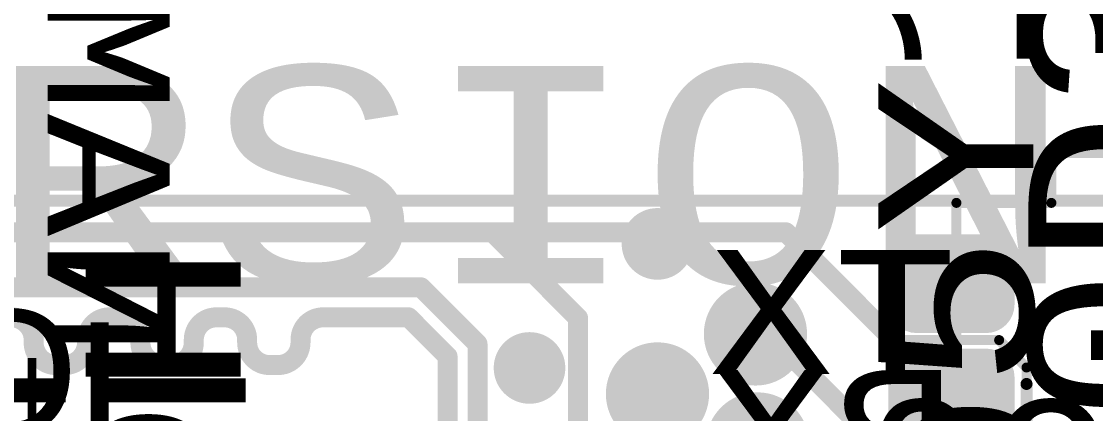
# Model space of a CAD drawing. Header units: inches. Extents: x -2.12 to 4.45, y -3.15 to 1.57.
# Drawn here: x 2.085 to 2.622, y 0.17 to 0.366 of the extents above; entities that cross this region are included whole.
import ezdxf

# ---------------------------------------------------------------- set-up
doc = ezdxf.new("R2010")
doc.units = ezdxf.units.IN
doc.header["$MEASUREMENT"] = 0
for name, color, linetype in [('Bottom', 5, 'Continuous'), ('Bottom 3D Body', 56, 'Continuous'), ('Bottom Solder', 6, 'Continuous'), ('bPlace', 56, 'Continuous'), ('Dimension', 6, 'Continuous'), ('Document', 56, 'Continuous'), ('Keep-Out Layer', 6, 'Continuous'), ('Measures', 56, 'Continuous'), ('Pad Holes', 156, 'Continuous'), ('Top', 1, 'Continuous'), ('Top Overlay', 2, 'Continuous'), ('Top Paste', 8, 'Continuous'), ('Top Solder', 216, 'Continuous'), ('tPlace', 56, 'Continuous'), ('Via Holes', 16, 'Continuous')]:
    doc.layers.add(name, color=color, linetype=linetype)
doc.styles.add('Arial', font='', dxfattribs={"height": 0.2})
doc.styles.add('Courier New', font='', dxfattribs={"height": 0.2})
doc.styles.get('Arial').set_extended_font_data('Arial')
doc.styles.get('Courier New').set_extended_font_data('Courier New')

# ---------------------------------------------------------------- blocks, each defined once
blk = doc.blocks.new('TH_0_75_0_6_B_1')
at = {"layer": 'Bottom'}
h = blk.add_hatch(color=5, dxfattribs=at)
edge = h.paths.add_edge_path()
edge.add_arc((0, 0), 0.02181, 0, 360)
at = {"layer": 'Bottom Solder'}
h = blk.add_hatch(color=6, dxfattribs=at)
edge = h.paths.add_edge_path()
edge.add_arc((0, 0), 0.02581, 0, 360)
at = {"layer": 'Pad Holes'}
h = blk.add_hatch(color=7, dxfattribs=at)
edge = h.paths.add_edge_path()
edge.add_arc((0, 0), 0.01181, 0, 360)
at = {"layer": 'Top'}
h = blk.add_hatch(color=1, dxfattribs=at)
edge = h.paths.add_edge_path()
edge.add_arc((0, 0), 0.02181, 0, 360)
at = {"layer": 'Top Solder'}
h = blk.add_hatch(color=216, dxfattribs=at)
edge = h.paths.add_edge_path()
edge.add_arc((0, 0), 0.02581, 0, 360)
blk = doc.blocks.new('SOD_123_ONS_L_6')
at = {"layer": 'Measures', "style": 'Courier New'}
blk.add_text('Default Padstyle: RX36Y28D0T', height=0.0775, dxfattribs=at).set_placement((-0.599, -0.339))
blk = doc.blocks.new('SOD_123_ONS_L_7')
at = {"layer": 'Measures', "style": 'Courier New'}
blk.add_text('Default Padstyle: RX36Y28D0T', height=0.0775, dxfattribs=at).set_placement((-0.599, -0.339))
blk = doc.blocks.new('SOD323_NEX_L_8')
at = {"layer": 'Measures', "style": 'Courier New'}
for s, p in [('Default Padstyle: RX41p5Y16D0T', (-0.644, -0.333)), ('Alt 1 Padstyle: OX60Y90D30P', (-0.583, -0.408))]:
    blk.add_text(s, height=0.0775, dxfattribs=at).set_placement(p)
blk = doc.blocks.new('TH_0_75_0_6_B_39')
at = {"layer": 'Bottom'}
h = blk.add_hatch(color=5, dxfattribs=at)
edge = h.paths.add_edge_path()
edge.add_arc((0, 0), 0.02181, 0, 360)
at = {"layer": 'Bottom Solder'}
h = blk.add_hatch(color=6, dxfattribs=at)
edge = h.paths.add_edge_path()
edge.add_arc((0, 0), 0.02581, 0, 360)
at = {"layer": 'Pad Holes'}
h = blk.add_hatch(color=7, dxfattribs=at)
edge = h.paths.add_edge_path()
edge.add_arc((0, 0), 0.01181, 0, 360)
at = {"layer": 'Top'}
h = blk.add_hatch(color=1, dxfattribs=at)
edge = h.paths.add_edge_path()
edge.add_arc((0, 0), 0.02181, 0, 360)
at = {"layer": 'Top Solder'}
h = blk.add_hatch(color=216, dxfattribs=at)
edge = h.paths.add_edge_path()
edge.add_arc((0, 0), 0.02581, 0, 360)
blk = doc.blocks.new('TH_0_75_0_6_B_40')
at = {"layer": 'Bottom'}
h = blk.add_hatch(color=5, dxfattribs=at)
edge = h.paths.add_edge_path()
edge.add_arc((0, 0), 0.02181, 0, 360)
at = {"layer": 'Bottom Solder'}
h = blk.add_hatch(color=6, dxfattribs=at)
edge = h.paths.add_edge_path()
edge.add_arc((0, 0), 0.02581, 0, 360)
at = {"layer": 'Pad Holes'}
h = blk.add_hatch(color=7, dxfattribs=at)
edge = h.paths.add_edge_path()
edge.add_arc((0, 0), 0.01181, 0, 360)
at = {"layer": 'Top'}
h = blk.add_hatch(color=1, dxfattribs=at)
edge = h.paths.add_edge_path()
edge.add_arc((0, 0), 0.02181, 0, 360)
at = {"layer": 'Top Solder'}
h = blk.add_hatch(color=216, dxfattribs=at)
edge = h.paths.add_edge_path()
edge.add_arc((0, 0), 0.02581, 0, 360)
blk = doc.blocks.new('SQFN24_4X4_45')
at = {"layer": 'Measures', "style": 'Courier New'}
for s, p in [('Default Padstyle: RX10Y36D0T', (-0.599, -0.406)), ('Heat Tab Padstyle: RX98Y98D0T', (-0.636, -0.466)), ('Alt 1 Padstyle: OX60Y90D30P', (-0.583, -0.586)), ('Alt 2 Padstyle: OX90Y60D30P', (-0.583, -0.646))]:
    blk.add_text(s, height=0.0775, dxfattribs=at).set_placement(p)
blk = doc.blocks.new('EVQ_P7J01P_68')
at = {"layer": 'Top'}
h = blk.add_hatch(color=1, dxfattribs=at)
edge = h.paths.add_edge_path()
edge.add_arc((-0.01723, 0.04675), 0.01034, 180, 270)
edge.add_line((-0.01723, 0.03642), (0.01723, 0.03642))
edge.add_arc((0.01723, 0.04675), 0.01034, 270, 360)
edge.add_line((0.02756, 0.04675), (0.02756, 0.06742))
edge.add_arc((0.01723, 0.06742), 0.01034, 0, 90)
edge.add_line((0.01723, 0.07776), (-0.01723, 0.07776))
edge.add_arc((-0.01723, 0.06742), 0.01034, 90, 180)
edge.add_line((-0.02756, 0.06742), (-0.02756, 0.04675))
h = blk.add_hatch(color=1, dxfattribs=at)
edge = h.paths.add_edge_path()
edge.add_arc((0.12451, 0.04675), 0.01034, 180, 270)
edge.add_line((0.12451, 0.03642), (0.15896, 0.03642))
edge.add_arc((0.15896, 0.04675), 0.01034, 270, 360)
edge.add_line((0.16929, 0.04675), (0.16929, 0.06742))
edge.add_arc((0.15896, 0.06742), 0.01034, 0, 90)
edge.add_line((0.15896, 0.07776), (0.12451, 0.07776))
edge.add_arc((0.12451, 0.06742), 0.01034, 90, 180)
edge.add_line((0.11417, 0.06742), (0.11417, 0.04675))
h = blk.add_hatch(color=1, dxfattribs=at)
edge = h.paths.add_edge_path()
edge.add_arc((-0.01723, -0.01034), 0.01034, 180, 270)
edge.add_line((-0.01723, -0.02067), (0.01723, -0.02067))
edge.add_arc((0.01723, -0.01034), 0.01034, 270, 360)
edge.add_line((0.02756, -0.01034), (0.02756, 0.01034))
edge.add_arc((0.01723, 0.01034), 0.01034, 0, 90)
edge.add_line((0.01723, 0.02067), (-0.01723, 0.02067))
edge.add_arc((-0.01723, 0.01034), 0.01034, 90, 180)
edge.add_line((-0.02756, 0.01034), (-0.02756, -0.01034))
h = blk.add_hatch(color=1, dxfattribs=at)
edge = h.paths.add_edge_path()
edge.add_arc((0.12451, -0.01034), 0.01034, 180, 270)
edge.add_line((0.12451, -0.02067), (0.15896, -0.02067))
edge.add_arc((0.15896, -0.01034), 0.01034, 270, 360)
edge.add_line((0.16929, -0.01034), (0.16929, 0.01034))
edge.add_arc((0.15896, 0.01034), 0.01034, 0, 90)
edge.add_line((0.15896, 0.02067), (0.12451, 0.02067))
edge.add_arc((0.12451, 0.01034), 0.01034, 90, 180)
edge.add_line((0.11417, 0.01034), (0.11417, -0.01034))
at = {"layer": 'Top Paste'}
h = blk.add_hatch(color=8, dxfattribs=at)
edge = h.paths.add_edge_path()
edge.add_arc((-0.01723, 0.04675), 0.01034, 180, 270)
edge.add_line((-0.01723, 0.03642), (0.01723, 0.03642))
edge.add_arc((0.01723, 0.04675), 0.01034, 270, 360)
edge.add_line((0.02756, 0.04675), (0.02756, 0.06742))
edge.add_arc((0.01723, 0.06742), 0.01034, 0, 90)
edge.add_line((0.01723, 0.07776), (-0.01723, 0.07776))
edge.add_arc((-0.01723, 0.06742), 0.01034, 90, 180)
edge.add_line((-0.02756, 0.06742), (-0.02756, 0.04675))
h = blk.add_hatch(color=8, dxfattribs=at)
edge = h.paths.add_edge_path()
edge.add_arc((0.12451, 0.04675), 0.01034, 180, 270)
edge.add_line((0.12451, 0.03642), (0.15896, 0.03642))
edge.add_arc((0.15896, 0.04675), 0.01034, 270, 360)
edge.add_line((0.16929, 0.04675), (0.16929, 0.06742))
edge.add_arc((0.15896, 0.06742), 0.01034, 0, 90)
edge.add_line((0.15896, 0.07776), (0.12451, 0.07776))
edge.add_arc((0.12451, 0.06742), 0.01034, 90, 180)
edge.add_line((0.11417, 0.06742), (0.11417, 0.04675))
h = blk.add_hatch(color=8, dxfattribs=at)
edge = h.paths.add_edge_path()
edge.add_arc((-0.01723, -0.01034), 0.01034, 180, 270)
edge.add_line((-0.01723, -0.02067), (0.01723, -0.02067))
edge.add_arc((0.01723, -0.01034), 0.01034, 270, 360)
edge.add_line((0.02756, -0.01034), (0.02756, 0.01034))
edge.add_arc((0.01723, 0.01034), 0.01034, 0, 90)
edge.add_line((0.01723, 0.02067), (-0.01723, 0.02067))
edge.add_arc((-0.01723, 0.01034), 0.01034, 90, 180)
edge.add_line((-0.02756, 0.01034), (-0.02756, -0.01034))
h = blk.add_hatch(color=8, dxfattribs=at)
edge = h.paths.add_edge_path()
edge.add_arc((0.12451, -0.01034), 0.01034, 180, 270)
edge.add_line((0.12451, -0.02067), (0.15896, -0.02067))
edge.add_arc((0.15896, -0.01034), 0.01034, 270, 360)
edge.add_line((0.16929, -0.01034), (0.16929, 0.01034))
edge.add_arc((0.15896, 0.01034), 0.01034, 0, 90)
edge.add_line((0.15896, 0.02067), (0.12451, 0.02067))
edge.add_arc((0.12451, 0.01034), 0.01034, 90, 180)
edge.add_line((0.11417, 0.01034), (0.11417, -0.01034))
at = {"layer": 'Top Solder'}
h = blk.add_hatch(color=216, dxfattribs=at)
edge = h.paths.add_edge_path()
edge.add_arc((-0.01723, 0.04675), 0.01434, 180, 270)
edge.add_line((-0.01723, 0.03242), (0.01723, 0.03242))
edge.add_arc((0.01723, 0.04675), 0.01434, 270, 360)
edge.add_line((0.03156, 0.04675), (0.03156, 0.06742))
edge.add_arc((0.01723, 0.06742), 0.01434, 0, 90)
edge.add_line((0.01723, 0.08176), (-0.01723, 0.08176))
edge.add_arc((-0.01723, 0.06742), 0.01434, 90, 180)
edge.add_line((-0.03156, 0.06742), (-0.03156, 0.04675))
h = blk.add_hatch(color=216, dxfattribs=at)
edge = h.paths.add_edge_path()
edge.add_arc((0.12451, 0.04675), 0.01434, 180, 270)
edge.add_line((0.12451, 0.03242), (0.15896, 0.03242))
edge.add_arc((0.15896, 0.04675), 0.01434, 270, 360)
edge.add_line((0.17329, 0.04675), (0.17329, 0.06742))
edge.add_arc((0.15896, 0.06742), 0.01434, 0, 90)
edge.add_line((0.15896, 0.08176), (0.12451, 0.08176))
edge.add_arc((0.12451, 0.06742), 0.01434, 90, 180)
edge.add_line((0.11017, 0.06742), (0.11017, 0.04675))
h = blk.add_hatch(color=216, dxfattribs=at)
edge = h.paths.add_edge_path()
edge.add_arc((-0.01723, -0.01034), 0.01434, 180, 270)
edge.add_line((-0.01723, -0.02467), (0.01723, -0.02467))
edge.add_arc((0.01723, -0.01034), 0.01434, 270, 360)
edge.add_line((0.03156, -0.01034), (0.03156, 0.01034))
edge.add_arc((0.01723, 0.01034), 0.01434, 0, 90)
edge.add_line((0.01723, 0.02467), (-0.01723, 0.02467))
edge.add_arc((-0.01723, 0.01034), 0.01434, 90, 180)
edge.add_line((-0.03156, 0.01034), (-0.03156, -0.01034))
h = blk.add_hatch(color=216, dxfattribs=at)
edge = h.paths.add_edge_path()
edge.add_arc((0.12451, -0.01034), 0.01434, 180, 270)
edge.add_line((0.12451, -0.02467), (0.15896, -0.02467))
edge.add_arc((0.15896, -0.01034), 0.01434, 270, 360)
edge.add_line((0.17329, -0.01034), (0.17329, 0.01034))
edge.add_arc((0.15896, 0.01034), 0.01434, 0, 90)
edge.add_line((0.15896, 0.02467), (0.12451, 0.02467))
edge.add_arc((0.12451, 0.01034), 0.01434, 90, 180)
edge.add_line((0.11017, 0.01034), (0.11017, -0.01034))
at = {"layer": 'Document', "const_width": 0.005}
blk.add_lwpolyline([(-0.05, -0.0175), (0.23, -0.0175)], dxfattribs=at)
at = {"layer": 'Document', "const_width": 0.0025}
for points in [[(-0.05125, -0.0175, 1), (-0.04875, -0.0175, 1)], [(0.22875, -0.0175, 1), (0.23125, -0.0175, 1)]]:
    blk.add_lwpolyline(points, format="xyb", close=True, dxfattribs=at)
at = {"layer": 'tPlace', "const_width": 0.005}
for points in [[(0.05, 0.1225), (0.1, 0.1225)], [(0.05, 0.0975), (0.05, 0.1225)], [(0.1, 0.0975), (0.1, 0.1225)], [(0.0025, 0.0975), (0.05, 0.0975)], [(0.0025, -0.0175), (0.0025, 0.0975)], [(0.1, 0.0975), (0.14, 0.0975)], [(0.14, -0.0175), (0.14, 0.0975)], [(0.0025, -0.0175), (0.14, -0.0175)]]:
    blk.add_lwpolyline(points, dxfattribs=at)
at = {"layer": 'tPlace', "const_width": 0.0025}
for points in [[(0.04875, 0.1225, 1), (0.05125, 0.1225, 1)], [(0.04875, 0.1225, 1), (0.05125, 0.1225, 1)], [(0.09875, 0.1225, 1), (0.10125, 0.1225, 1)], [(0.09875, 0.1225, 1), (0.10125, 0.1225, 1)], [(0.00125, 0.0975, 1), (0.00375, 0.0975, 1)], [(0.00125, 0.0975, 1), (0.00375, 0.0975, 1)], [(0.04875, 0.0975, 1), (0.05125, 0.0975, 1)], [(0.04875, 0.0975, 1), (0.05125, 0.0975, 1)], [(0.09875, 0.0975, 1), (0.10125, 0.0975, 1)], [(0.09875, 0.0975, 1), (0.10125, 0.0975, 1)], [(0.13875, 0.0975, 1), (0.14125, 0.0975, 1)], [(0.13875, 0.0975, 1), (0.14125, 0.0975, 1)], [(0.00125, -0.0175, 1), (0.00375, -0.0175, 1)], [(0.00125, -0.0175, 1), (0.00375, -0.0175, 1)], [(0.13875, -0.0175, 1), (0.14125, -0.0175, 1)], [(0.13875, -0.0175, 1), (0.14125, -0.0175, 1)]]:
    blk.add_lwpolyline(points, format="xyb", close=True, dxfattribs=at)
blk = doc.blocks.new('TP11R_B_81')
at = {"layer": 'Bottom 3D Body', "style": 'Courier New', "text_generation_flag": 2}
blk.add_text('>TP_SIGNAL_NAME', height=0.0610235, rotation=180, dxfattribs=at).set_placement((0, 0.075))
blk = doc.blocks.new('RP2040TR7_RPI_L_111')
at = {"layer": 'Measures', "style": 'Courier New'}
blk.add_text('Heat Tab Padstyle: RX126Y126D0T', height=0.0775, dxfattribs=at).set_placement((-0.681, -0.516))

msp = doc.modelspace()

# ---------------------------------------------------------------- hatches: boundary and pattern name
at = {"layer": 'Bottom'}
h = msp.add_hatch(color=5, dxfattribs=at)
edge = h.paths.add_edge_path()
edge.add_arc((2.4028, 0.25439), 0.013905, 0, 360)
h = msp.add_hatch(color=5, dxfattribs=at)
edge = h.paths.add_edge_path()
edge.add_arc((2.3388, 0.19239), 0.013905, 0, 360)
at = {"layer": 'Bottom Solder'}
h = msp.add_hatch(color=6, dxfattribs=at)
edge = h.paths.add_edge_path()
edge.add_arc((2.4028, 0.25439), 0.017905, 0, 360)
h = msp.add_hatch(color=6, dxfattribs=at)
edge = h.paths.add_edge_path()
edge.add_arc((2.3388, 0.19239), 0.017905, 0, 360)
at = {"layer": 'Top'}
h = msp.add_hatch(color=1, dxfattribs=at)
edge = h.paths.add_edge_path()
edge.add_arc((2.4028, 0.25439), 0.013905, 0, 360)
h = msp.add_hatch(color=1, dxfattribs=at)
edge = h.paths.add_edge_path()
edge.add_arc((2.3388, 0.19239), 0.013905, 0, 360)
at = {"layer": 'Top Solder'}
h = msp.add_hatch(color=216, dxfattribs=at)
edge = h.paths.add_edge_path()
edge.add_arc((2.4028, 0.25439), 0.017905, 0, 360)
h = msp.add_hatch(color=216, dxfattribs=at)
edge = h.paths.add_edge_path()
edge.add_arc((2.3388, 0.19239), 0.017905, 0, 360)
at = {"layer": 'Via Holes'}
h = msp.add_hatch(color=7, dxfattribs=at)
edge = h.paths.add_edge_path()
edge.add_arc((2.4028, 0.25439), 0.005905, 0, 360)
h = msp.add_hatch(color=7, dxfattribs=at)
edge = h.paths.add_edge_path()
edge.add_arc((2.3388, 0.19239), 0.005905, 0, 360)

# ---------------------------------------------------------------- linework, layer by layer
at = {"layer": 'Bottom', "const_width": 0.01}
for points in [[(1.8228, 0.26017), (2.39702, 0.26017)], [(2.39702, 0.26017), (2.4028, 0.25439)]]:
    msp.add_lwpolyline(points, dxfattribs=at)
at = {"layer": 'Bottom', "const_width": 0.005}
for points in [[(2.39452, 0.26017, 1), (2.39952, 0.26017, 1)], [(2.39452, 0.26017, 1), (2.39952, 0.26017, 1)], [(2.4003, 0.25439, 1), (2.4053, 0.25439, 1)]]:
    msp.add_lwpolyline(points, format="xyb", close=True, dxfattribs=at)
at = {"layer": 'Dimension', "const_width": 0.006}
msp.add_lwpolyline([(-0.65035, 0.27604), (2.89296, 0.27604)], dxfattribs=at)
at = {"layer": 'Keep-Out Layer', "const_width": 0.006}
msp.add_lwpolyline([(-0.65035, 0.27604), (2.89296, 0.27604)], dxfattribs=at)
at = {"layer": 'Top'}
for points, const_width in [([(-0.49142, 0.26017), (2.3203, 0.26017)], 0.01), ([(2.3203, 0.26017), (2.36306, 0.2174)], 0.01), ([(2.4028, 0.25439), (2.40858, 0.26017)], 0.01), ([(2.40858, 0.26017), (2.46702, 0.26017)], 0.01), ([(2.46702, 0.26017), (2.52088, 0.20631)], 0.01), ([(-0.4372, 0.23267), (2.28452, 0.23267)], 0.01), ([(2.28452, 0.23267), (2.3128, 0.20439)], 0.01), ([(2.12876, 0.21767), (2.13295, 0.21767)], 0.01), ([(2.18215, 0.21767), (2.18634, 0.21767)], 0.01), ([(2.23553, 0.21767), (2.27831, 0.21767)], 0.01), ([(2.27831, 0.21767), (2.2978, 0.19818)], 0.01), ([(2.36306, 0.09413), (2.36306, 0.2174)], 0.01), ([(2.09082, 0.20508), (2.09082, 0.20642)], 0.01), ([(2.11751, 0.20508), (2.11751, 0.20642)], 0.01), ([(2.1442, 0.20508), (2.1442, 0.20642)], 0.01), ([(2.1709, 0.20508), (2.1709, 0.20642)], 0.01), ([(2.19759, 0.20508), (2.19759, 0.20642)], 0.01), ([(2.22428, 0.20508), (2.22428, 0.20642)], 0.01), ([(2.4518, 0.20939), (2.45863, 0.20939)], 0.01), ([(2.45863, 0.20939), (2.52491, 0.14311)], 0.01), ([(2.3128, -0.15061), (2.3128, 0.20439)], 0.01), ([(2.52088, 0.20631), (2.57366, 0.20631)], 0.005), ([(2.57366, 0.20631), (2.58736, 0.19261)], 0.005), ([(2.10207, 0.19383), (2.10626, 0.19383)], 0.01), ([(2.15545, 0.19383), (2.15965, 0.19383)], 0.01), ([(2.20884, 0.19383), (2.21303, 0.19383)], 0.01), ([(2.2978, -0.15682), (2.2978, 0.19818)], 0.01), ([(2.58736, 0.18439), (2.58736, 0.19261)], 0.005), ([(2.58736, 0.13983), (2.58736, 0.18439)], 0.006)]:
    msp.add_lwpolyline(points, dxfattribs=dict(at, const_width=const_width))
for points, const_width in [([(2.3178, 0.26017, 1), (2.3228, 0.26017, 1)], 0.005), ([(2.3178, 0.26017, 1), (2.3228, 0.26017, 1)], 0.005), ([(2.40608, 0.26017, 1), (2.41108, 0.26017, 1)], 0.005), ([(2.40608, 0.26017, 1), (2.41108, 0.26017, 1)], 0.005), ([(2.46452, 0.26017, 1), (2.46952, 0.26017, 1)], 0.005), ([(2.46452, 0.26017, 1), (2.46952, 0.26017, 1)], 0.005), ([(2.4003, 0.25439, 1), (2.4053, 0.25439, 1)], 0.005), ([(2.28202, 0.23267, 1), (2.28702, 0.23267, 1)], 0.005), ([(2.28202, 0.23267, 1), (2.28702, 0.23267, 1)], 0.005), ([(2.12626, 0.21767, 1), (2.13126, 0.21767, 1)], 0.005), ([(2.12626, 0.21767, 1), (2.13126, 0.21767, 1)], 0.005), ([(2.13045, 0.21767, 1), (2.13545, 0.21767, 1)], 0.005), ([(2.13045, 0.21767, 1), (2.13545, 0.21767, 1)], 0.005), ([(2.17965, 0.21767, 1), (2.18465, 0.21767, 1)], 0.005), ([(2.17965, 0.21767, 1), (2.18465, 0.21767, 1)], 0.005), ([(2.18384, 0.21767, 1), (2.18884, 0.21767, 1)], 0.005), ([(2.18384, 0.21767, 1), (2.18884, 0.21767, 1)], 0.005), ([(2.23303, 0.21767, 1), (2.23803, 0.21767, 1)], 0.005), ([(2.23303, 0.21767, 1), (2.23803, 0.21767, 1)], 0.005), ([(2.27581, 0.21767, 1), (2.28081, 0.21767, 1)], 0.005), ([(2.27581, 0.21767, 1), (2.28081, 0.21767, 1)], 0.005), ([(2.36056, 0.2174, 1), (2.36556, 0.2174, 1)], 0.005), ([(2.36056, 0.2174, 1), (2.36556, 0.2174, 1)], 0.005), ([(2.08832, 0.20642, 1), (2.09332, 0.20642, 1)], 0.005), ([(2.08832, 0.20642, 1), (2.09332, 0.20642, 1)], 0.005), ([(2.08832, 0.20508, 1), (2.09332, 0.20508, 1)], 0.005), ([(2.08832, 0.20508, 1), (2.09332, 0.20508, 1)], 0.005), ([(2.11501, 0.20642, 1), (2.12001, 0.20642, 1)], 0.005), ([(2.11501, 0.20642, 1), (2.12001, 0.20642, 1)], 0.005), ([(2.11501, 0.20508, 1), (2.12001, 0.20508, 1)], 0.005), ([(2.11501, 0.20508, 1), (2.12001, 0.20508, 1)], 0.005), ([(2.1417, 0.20642, 1), (2.1467, 0.20642, 1)], 0.005), ([(2.1417, 0.20642, 1), (2.1467, 0.20642, 1)], 0.005), ([(2.1417, 0.20508, 1), (2.1467, 0.20508, 1)], 0.005), ([(2.1417, 0.20508, 1), (2.1467, 0.20508, 1)], 0.005), ([(2.1684, 0.20642, 1), (2.1734, 0.20642, 1)], 0.005), ([(2.1684, 0.20642, 1), (2.1734, 0.20642, 1)], 0.005), ([(2.1684, 0.20508, 1), (2.1734, 0.20508, 1)], 0.005), ([(2.1684, 0.20508, 1), (2.1734, 0.20508, 1)], 0.005), ([(2.19509, 0.20642, 1), (2.20009, 0.20642, 1)], 0.005), ([(2.19509, 0.20642, 1), (2.20009, 0.20642, 1)], 0.005), ([(2.19509, 0.20508, 1), (2.20009, 0.20508, 1)], 0.005), ([(2.19509, 0.20508, 1), (2.20009, 0.20508, 1)], 0.005), ([(2.22178, 0.20642, 1), (2.22678, 0.20642, 1)], 0.005), ([(2.22178, 0.20642, 1), (2.22678, 0.20642, 1)], 0.005), ([(2.22178, 0.20508, 1), (2.22678, 0.20508, 1)], 0.005), ([(2.22178, 0.20508, 1), (2.22678, 0.20508, 1)], 0.005), ([(2.4493, 0.20939, 1), (2.4543, 0.20939, 1)], 0.005), ([(2.45613, 0.20939, 1), (2.46113, 0.20939, 1)], 0.005), ([(2.45613, 0.20939, 1), (2.46113, 0.20939, 1)], 0.005), ([(2.51838, 0.20631, 1), (2.52338, 0.20631, 1)], 0.005), ([(2.3103, 0.20439, 1), (2.3153, 0.20439, 1)], 0.005), ([(2.3103, 0.20439, 1), (2.3153, 0.20439, 1)], 0.005), ([(2.51963, 0.20631, 1), (2.52213, 0.20631, 1)], 0.0025), ([(2.57241, 0.20631, 1), (2.57491, 0.20631, 1)], 0.0025), ([(2.57241, 0.20631, 1), (2.57491, 0.20631, 1)], 0.0025), ([(2.09957, 0.19383, 1), (2.10457, 0.19383, 1)], 0.005), ([(2.09957, 0.19383, 1), (2.10457, 0.19383, 1)], 0.005), ([(2.10376, 0.19383, 1), (2.10876, 0.19383, 1)], 0.005), ([(2.10376, 0.19383, 1), (2.10876, 0.19383, 1)], 0.005), ([(2.15295, 0.19383, 1), (2.15795, 0.19383, 1)], 0.005), ([(2.15295, 0.19383, 1), (2.15795, 0.19383, 1)], 0.005), ([(2.15715, 0.19383, 1), (2.16215, 0.19383, 1)], 0.005), ([(2.15715, 0.19383, 1), (2.16215, 0.19383, 1)], 0.005), ([(2.20634, 0.19383, 1), (2.21134, 0.19383, 1)], 0.005), ([(2.20634, 0.19383, 1), (2.21134, 0.19383, 1)], 0.005), ([(2.21053, 0.19383, 1), (2.21553, 0.19383, 1)], 0.005), ([(2.21053, 0.19383, 1), (2.21553, 0.19383, 1)], 0.005), ([(2.2953, 0.19818, 1), (2.3003, 0.19818, 1)], 0.005), ([(2.2953, 0.19818, 1), (2.3003, 0.19818, 1)], 0.005), ([(2.58611, 0.19261, 1), (2.58861, 0.19261, 1)], 0.0025), ([(2.58611, 0.19261, 1), (2.58861, 0.19261, 1)], 0.0025), ([(2.58586, 0.18439, 1), (2.58886, 0.18439, 1)], 0.003), ([(2.58611, 0.18439, 1), (2.58861, 0.18439, 1)], 0.0025)]:
    msp.add_lwpolyline(points, format="xyb", close=True, dxfattribs=dict(at, const_width=const_width))
at = {"layer": 'Top', "const_width": 0.01}
for points in [[(2.07957, 0.21767, -0.4142136), (2.09082, 0.20642)], [(2.11751, 0.20642, -0.4142136), (2.12876, 0.21767)], [(2.13295, 0.21767, -0.4142136), (2.1442, 0.20642)], [(2.1709, 0.20642, -0.4142136), (2.18215, 0.21767)], [(2.18634, 0.21767, -0.4142136), (2.19759, 0.20642)], [(2.22428, 0.20642, -0.4142136), (2.23553, 0.21767)], [(2.10207, 0.19383, -0.4142136), (2.09082, 0.20508)], [(2.11751, 0.20508, -0.4142136), (2.10626, 0.19383)], [(2.15545, 0.19383, -0.4142136), (2.1442, 0.20508)], [(2.1709, 0.20508, -0.4142136), (2.15965, 0.19383)], [(2.20884, 0.19383, -0.4142136), (2.19759, 0.20508)], [(2.22428, 0.20508, -0.4142136), (2.21303, 0.19383)]]:
    msp.add_lwpolyline(points, format="xyb", dxfattribs=at)

# ---------------------------------------------------------------- block references
for name, p, rotation in [('SQFN24_4X4_45', (1.5528, -0.34561), 135), ('SOD323_NEX_L_8', (2.2578, -0.96061), 90), ('TP11R_B_81', (2.1728, -0.47561), 90), ('RP2040TR7_RPI_L_111', (2.6328, -0.42561), 270), ('TH_0_75_0_6_B_40', (2.4518, 0.20939), 180), ('SOD_123_ONS_L_7', (1.7678, -1.35561), 90), ('SOD_123_ONS_L_6', (1.8578, -1.35561), 90), ('TH_0_75_0_6_B_1', (2.4028, 0.17939), 180), ('TH_0_75_0_6_B_39', (2.4528, 0.15439), 180)]:
    msp.add_blockref(name, p, dxfattribs=dict(rotation=rotation))
msp.add_blockref('EVQ_P7J01P_68', (2.5498, 0.17739))

# ---------------------------------------------------------------- texts
at = {"layer": 'bPlace', "style": 'Courier New', "text_generation_flag": 2}
for s, p in [('TX', (2.5528, 0.18939)), ('RX', (2.5528, 0.12939)), ('IO6', (2.6928, 0.11439))]:
    msp.add_text(s, height=0.062, rotation=360, dxfattribs=at).set_placement(p)
at = {"layer": 'bPlace', "style": 'Arial', "text_generation_flag": 2}
msp.add_text('GND_SER', height=0.062, dxfattribs=at).set_placement((2.113294, 0.15939))
at = {"layer": 'Top Overlay', "style": 'Courier New'}
msp.add_text('>PCB_VERSION', height=0.1085, rotation=360, dxfattribs=at).set_placement((1.30651, 0.234738))

doc.saveas('drawing.dxf')
